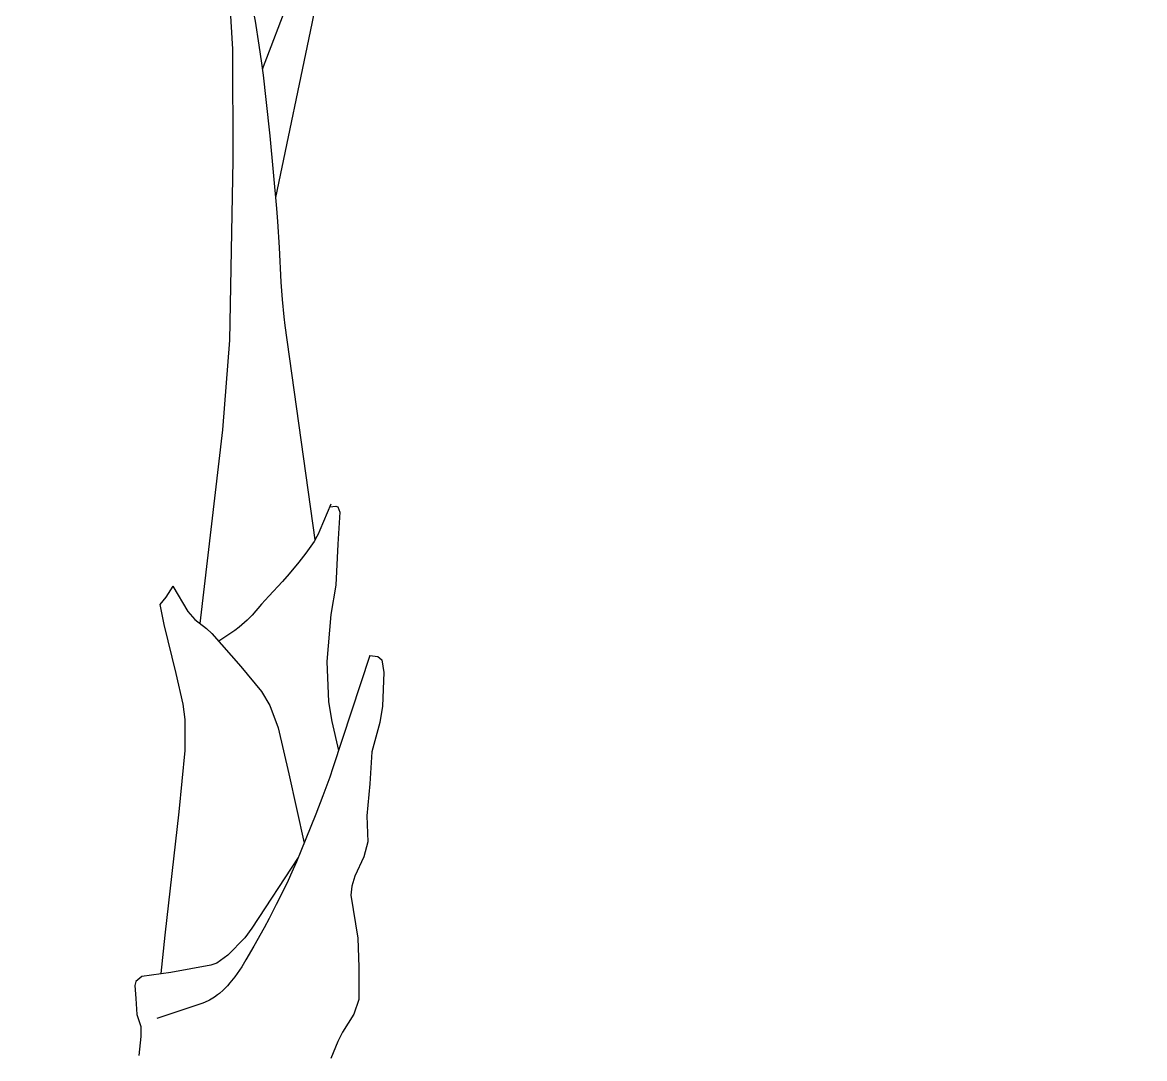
# Model space of a CAD drawing. Extents: x -537 to 919, y -2 to 1885.
# Drawn here: x -71 to 612, y -2 to 629 of the extents above; entities that cross this region are included whole.
import ezdxf

# ---------------------------------------------------------------- set-up
doc = ezdxf.new("R2010")
doc.units = 0
doc.layers.get('0').update_dxf_attribs({"linetype": 'CONTINUOUS'})

msp = doc.modelspace()

# ---------------------------------------------------------------- linework, layer by layer
at = {"linetype": 'CONTINUOUS'}
for points in [[(612.41, 1177.99), (511.02, 1150.02), (484.16, 1142), (431.17, 1123.33), (419.07, 1118.46), (395.62, 1107.33), (373.02, 1094.55), (358.35, 1085.2), (329.77, 1064.85), (301.18, 1041.3), (283.37, 1024.58), (249.92, 988.57), (216.04, 946.64), (200.43, 924.9), (178.95, 890.69), (155.38, 845.83), (144.91, 822.91), (130.78, 787.72), (120.04, 757.03), (101.63, 694.91), (98.41, 677.89), (94.73, 655.08), (91.5, 644.06), (75.2, 600.86)], [(607.34, 1170.36), (512.28, 1142.39), (454.61, 1123.75), (426.1, 1113.15), (416.93, 1109.28), (399.31, 1100.2), (382.46, 1089.69), (350.05, 1066.12), (308.24, 1031.9), (288.49, 1013.75), (260.06, 984.76), (226.89, 945.97), (211.83, 925.6), (191.62, 893.23), (175.99, 863.22), (166.37, 842.95), (148.53, 801.7), (135.52, 769.83), (130.78, 753.39), (105.44, 628.81), (83.24, 522.87)], [(-70.84, 979.33), (-45.39, 936.45), (-20.66, 892.16), (-9.24, 869.47), (6.57, 834.77), (20.6, 799.28), (26.89, 781.26), (37.88, 744.64), (42.54, 726.05), (48.4, 697.84), (51.17, 680.9), (55.03, 647.02), (57.02, 613.12), (57.27, 545.29), (55.16, 435.82), (50.94, 381.3), (37.17, 263.3)], [(33.19, 788.1), (63.61, 664.79), (64.91, 659.38), (67.3, 648.53), (69.46, 637.63), (70.77, 630.34), (73.13, 615.71), (74.69, 604.69), (75.65, 597.33), (77.4, 582.58), (79.71, 560.41), (83.89, 516.05), (84.56, 508.15), (85.49, 492.3), (86.53, 471.16), (87.26, 460.62), (88.29, 450.1), (88.96, 444.86), (107.23, 314.14)], [(116.95, 336.02), (110.25, 320.13), (109.18, 317.77), (108.39, 316.23), (106.69, 313.23), (103.83, 308.87), (101.78, 306.06), (97.46, 300.58), (91.52, 293.51), (87.47, 288.9), (79.19, 279.81), (74.81, 274.93), (68.98, 268.41), (65.94, 265.29), (62.75, 262.36), (61.09, 260.98), (58.48, 259.04), (48.82, 252.4)], [(116.27, 334.41), (120, 334.8), (121.29, 334.24), (122.43, 331.13), (121.21, 311.58), (120, 286.53), (116.95, 268.81), (114.51, 240.1), (115.49, 215.55), (117.56, 203.44), (121.61, 185.8)], [(20.71, 285.92), (16.45, 279.2), (12.79, 274.92), (15.23, 262.7), (22.54, 232.77), (26.81, 214.1), (28.02, 204.67), (28.09, 185.95), (24.36, 148.46), (15.84, 73.31), (13.48, 49.95)], [(20.71, 285.92), (29.85, 270.65), (34.15, 265.72), (41.21, 260.21), (44.47, 257.21), (62.13, 237.05), (74.79, 221.79), (79.79, 213.22), (84.79, 199.63), (91.37, 171.68), (100.62, 129.47)], [(140.71, 243.77), (118.17, 175.34), (116.23, 169.63), (112.1, 158.29), (107.72, 147.05), (98.68, 124.63), (95.93, 117.99), (94.03, 113.6), (90.06, 104.91), (83.74, 92.04), (79.32, 83.54), (76.29, 77.89), (70.05, 66.59), (65.26, 58.23), (62.69, 54.05), (59.96, 49.97), (58.54, 48), (55.53, 44.22), (53.95, 42.44), (51.47, 39.93), (49.14, 37.87), (47.94, 36.92), (46.07, 35.58), (43.12, 33.82), (40, 32.37), (38.37, 31.77), (10.96, 22.61)], [(140.71, 243.77), (145.58, 243.16), (148.05, 241.2), (149.23, 233.38), (148.4, 212.93), (146.8, 202.83), (141.92, 185.12), (140.71, 165.56), (138.88, 146.01), (139.49, 130.13), (136.98, 121.04), (131.65, 109.35), (129.74, 103.25), (129.13, 97.75), (133.4, 71.48), (134, 53.76), (134, 34.21), (130.85, 25.29), (124.12, 14.26), (121.21, 8.55), (116.95, -1.83)], [(97.04, 120.63), (68.83, 77.59), (64.49, 71.72), (54.21, 61.09), (47.61, 56.33), (43.86, 54.98), (19.49, 50.71), (1.83, 48.27), (-1.89, 45.1), (-2.44, 42.77), (-1.83, 34.82), (-1.22, 25.05), (1.22, 17.72), (1.22, 11.61), (0, 0)]]:
    msp.add_lwpolyline(points, dxfattribs=at)

doc.saveas('drawing.dxf')
